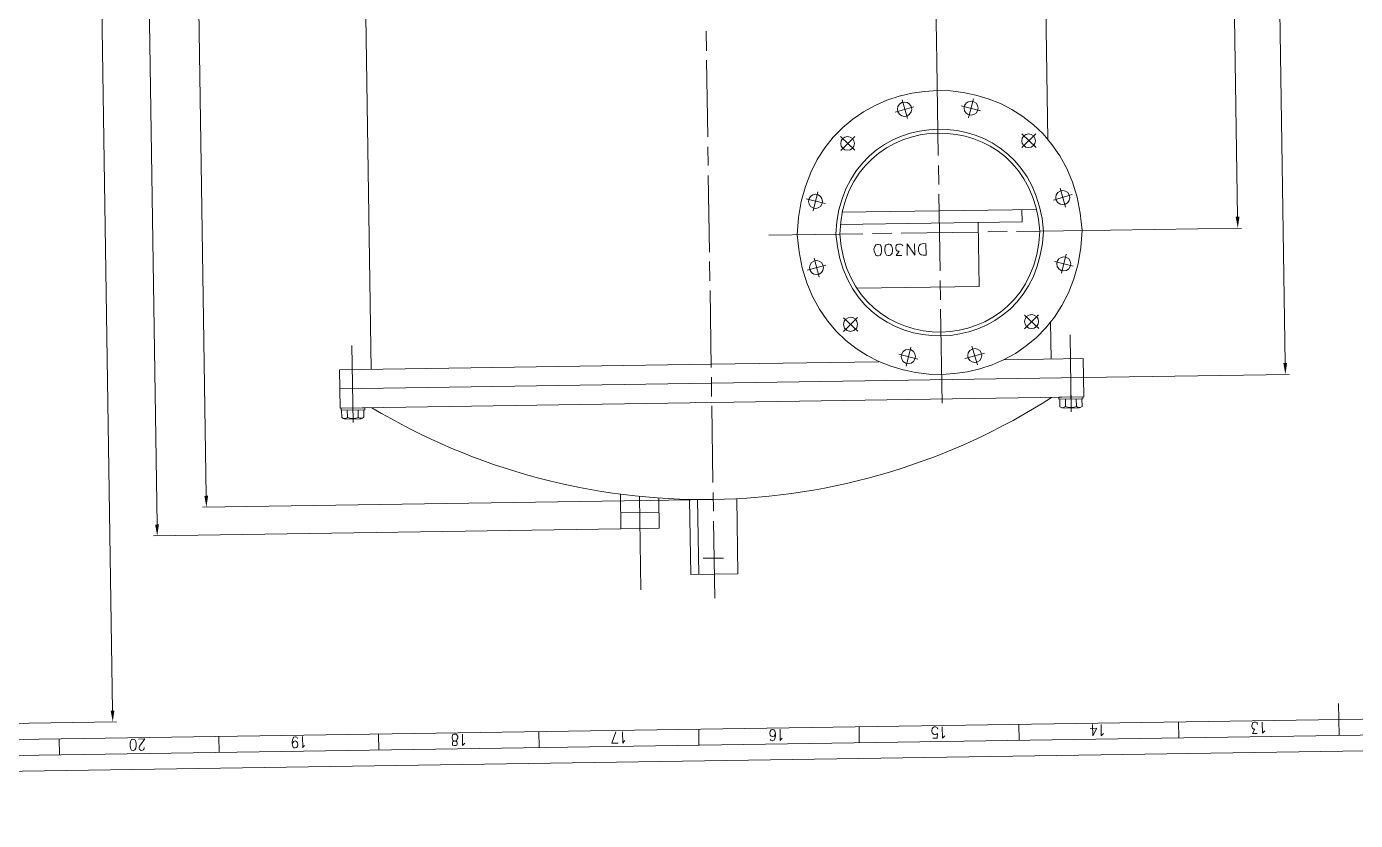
# Model space of a CAD drawing. Header units: millimetres. Extents: x -48 to 5523, y -114 to 5147.
# Drawn here: x -41.851 to -39.508, y -114.431 to -113.033 of the extents above; entities that cross this region are included whole.
import ezdxf

# ---------------------------------------------------------------- set-up
doc = ezdxf.new("R2010")
doc.units = ezdxf.units.MM
doc.layers.add('PDF_Geometry', color=7, linetype='Continuous')
doc.layers.add('PDF_Solid Fills', color=7, linetype='Continuous')

msp = doc.modelspace()

# ---------------------------------------------------------------- linework, layer by layer
at = {"layer": 'PDF_Geometry', "lineweight": 13}
for points in [[(-47.5984, -114.4313), (-47.6491, -111.0825), (-36.2071, -110.9093), (-36.1564, -114.258)], [(-47.5713, -114.4034), (-47.6212, -111.1096), (-36.2909, -110.938), (-36.241, -114.2318)], [(-47.5434, -114.3747), (-47.5925, -111.1375), (-36.3188, -110.9668), (-36.2697, -114.2039)], [(-40.3493, -113.4364), (-40.346, -113.4356), (-40.3444, -113.4322), (-40.3436, -113.428), (-40.3437, -113.4247), (-40.3446, -113.4197), (-40.3463, -113.4172), (-40.3496, -113.4164), (-40.3513, -113.4165), (-40.3538, -113.4173), (-40.3554, -113.4199), (-40.357, -113.4249), (-40.3569, -113.4282), (-40.3552, -113.4324), (-40.3535, -113.4357), (-40.351, -113.4365)], [(-40.3302, -113.4361), (-40.3277, -113.4353), (-40.3252, -113.4319), (-40.3244, -113.4277), (-40.3245, -113.4244), (-40.3254, -113.4194), (-40.3279, -113.4169), (-40.3305, -113.4161), (-40.3321, -113.4162), (-40.3354, -113.4171), (-40.3371, -113.4196), (-40.3378, -113.4246), (-40.3378, -113.4279), (-40.3369, -113.4321), (-40.3352, -113.4354), (-40.3318, -113.4362)], [(-41.2545, -113.7077), (-41.2545, -113.7043), (-41.2962, -113.705), (-41.2961, -113.7083)], [(-40.0313, -113.6891), (-40.0313, -113.6858), (-39.9888, -113.6852), (-39.9888, -113.6885)], [(-41.6621, -114.3081), (-41.6596, -114.3072), (-41.658, -114.3039), (-41.6572, -114.2997), (-41.6573, -114.2963), (-41.6582, -114.2922), (-41.6599, -114.2889), (-41.6624, -114.2881), (-41.6632, -114.2881), (-41.6657, -114.289), (-41.6673, -114.2923), (-41.6681, -114.2965), (-41.6681, -114.2998), (-41.6672, -114.304), (-41.6654, -114.3073), (-41.6629, -114.3081)], [(-41.0938, -114.2995), (-41.0922, -114.2986), (-41.0914, -114.2969), (-41.0914, -114.2944), (-41.0923, -114.2928), (-41.0931, -114.292), (-41.0965, -114.2912), (-41.099, -114.2904), (-41.0998, -114.2879), (-41.1007, -114.2862), (-41.1007, -114.2837), (-41.0999, -114.2821), (-41.1, -114.2804), (-41.0975, -114.2795), (-41.0941, -114.2795), (-41.0925, -114.2803), (-41.0907, -114.2836), (-41.0907, -114.2861), (-41.0915, -114.2878), (-41.0923, -114.2903), (-41.0948, -114.2912), (-41.0981, -114.292), (-41.0998, -114.2929), (-41.0997, -114.2987), (-41.0972, -114.2995)]]:
    msp.add_lwpolyline(points, close=True, dxfattribs=at)
for points in [[(-39.7161, -113.3677), (-39.7445, -111.4954)], [(-39.6645, -111.4942), (-39.6322, -113.6256)], [(-41.699, -114.2378), (-41.7401, -111.5256)], [(-41.6568, -111.5244), (-41.6206, -113.9099)], [(-41.5693, -111.523), (-41.5339, -113.8594)], [(-40.0507, -113.2319), (-40.0678, -112.1012), (-40.1945, -112.1031)], [(-41.2431, -113.6367), (-41.266, -112.1193), (-41.4202, -112.1217)], [(-40.2436, -113.2598), (-40.2462, -113.094), (-40.2483, -112.9524)], [(-40.6523, -113.0752), (-40.6528, -113.041)], [(-40.65, -113.2268), (-40.6521, -113.0918)], [(-40.298, -113.1948), (-40.3076, -113.1616)], [(-40.1905, -113.1932), (-40.1818, -113.1597)], [(-40.3198, -113.1835), (-40.2866, -113.1738)], [(-40.2033, -113.1725), (-40.169, -113.1812)], [(-40.3905, -113.2504), (-40.4158, -113.2266)], [(-40.4155, -113.2508), (-40.3908, -113.2262)], [(-40.0967, -113.2218), (-40.0713, -113.2455)], [(-40.0963, -113.2459), (-40.0717, -113.2214)], [(-40.6493, -113.2776), (-40.6498, -113.2443)], [(-40.2429, -113.3106), (-40.2434, -113.2773)], [(-40.647, -113.4301), (-40.649, -113.2951)], [(-40.4639, -113.3573), (-40.456, -113.3239)], [(-40.2406, -113.4631), (-40.2426, -113.3281)], [(-40.0408, -113.3384), (-40.0076, -113.3287)], [(-40.0286, -113.3174), (-40.0197, -113.3506)], [(-40.4432, -113.3445), (-40.4767, -113.3359)], [(-40.4168, -113.3816), (-40.096, -113.3768), (-40.0964, -113.3551)], [(-40.4138, -113.3599), (-40.0697, -113.3547)], [(-40.3868, -113.4937), (-40.1718, -113.4904), (-40.1735, -113.3779)], [(-40.3766, -113.3977), (-40.5424, -113.4002)], [(-40.3257, -113.3969), (-40.3599, -113.3974)], [(-40.1733, -113.3946), (-40.3091, -113.3967)], [(-40.1224, -113.3938), (-40.1566, -113.3943)], [(-40.1058, -113.3936), (-39.94, -113.3911), (-39.7092, -113.3876)], [(-40.3077, -113.4358), (-40.3177, -113.436), (-40.3128, -113.4284), (-40.3153, -113.4284), (-40.317, -113.4276), (-40.3178, -113.426), (-40.3187, -113.4235), (-40.3187, -113.4218), (-40.3179, -113.4185), (-40.3163, -113.4168), (-40.3138, -113.4159), (-40.3105, -113.4158), (-40.3079, -113.4166), (-40.3071, -113.4175), (-40.3062, -113.4191)], [(-40.2855, -113.4155), (-40.2852, -113.4355), (-40.2988, -113.4157), (-40.2985, -113.4357)], [(-40.2655, -113.4152), (-40.2652, -113.4352)], [(-40.6462, -113.4809), (-40.6467, -113.4468)], [(-40.4538, -113.4739), (-40.4626, -113.4407)], [(-40.0391, -113.4467), (-40.0057, -113.4546)], [(-40.0185, -113.4339), (-40.0263, -113.4674)], [(-40.4416, -113.4528), (-40.4748, -113.4617)], [(-40.2398, -113.514), (-40.2403, -113.4798)], [(-40.6439, -113.6334), (-40.6459, -113.4976)], [(-40.237, -113.6964), (-40.2395, -113.5306)], [(-40.0919, -113.5409), (-40.0665, -113.5647)], [(-40.0669, -113.5405), (-40.0915, -113.565)], [(-40.3856, -113.5695), (-40.411, -113.5457)], [(-40.4108, -113.5574), (-40.4091, -113.564), (-40.404, -113.5681), (-40.3981, -113.5697), (-40.3923, -113.5679), (-40.3874, -113.5637), (-40.3858, -113.557)], [(-40.386, -113.5453), (-40.4106, -113.5699)], [(-40.0449, -113.6185), (-40.0458, -113.5535)], [(-40.0113, -113.5755), (-40.0093, -113.7113)], [(-41.277, -113.5947), (-41.275, -113.7305)], [(-40.2799, -113.6187), (-40.3134, -113.6101)], [(-40.2919, -113.5973), (-40.3005, -113.6307)], [(-40.1625, -113.6078), (-40.1966, -113.6175)], [(-40.1844, -113.5956), (-40.1747, -113.6288)], [(-40.1282, -113.6198), (-39.9882, -113.6177), (-39.9872, -113.6851), (-40.6429, -113.6951), (-41.2979, -113.705), (-41.2989, -113.6375), (-40.644, -113.6276), (-40.3482, -113.6231)], [(-41.2984, -113.6708), (-40.6435, -113.6609), (-39.9877, -113.651), (-39.6252, -113.6455)], [(-40.6431, -113.6842), (-40.6436, -113.6501)], [(-40.0097, -113.6822), (-40.0096, -113.6922)], [(-41.2661, -113.7079), (-41.2659, -113.7212), (-41.2626, -113.7228), (-41.2584, -113.7227), (-41.2559, -113.721), (-41.2561, -113.7077), (-41.2953, -113.7083), (-41.2951, -113.7216), (-41.2918, -113.7232), (-41.2884, -113.7232), (-41.2851, -113.7215)], [(-41.2754, -113.7013), (-41.2753, -113.7113)], [(-40.6408, -113.8359), (-40.6428, -113.7009)], [(-40.0196, -113.689), (-40.0194, -113.7023), (-40.0227, -113.704), (-40.0261, -113.7041), (-40.0294, -113.7025), (-40.0296, -113.6891), (-39.9905, -113.6885), (-39.9903, -113.7019), (-39.9936, -113.7036), (-39.9969, -113.7036), (-40.0003, -113.702), (-40.0061, -113.7038), (-40.0136, -113.7039), (-40.0194, -113.7023)], [(-40.0244, -113.7049), (-39.9952, -113.7044)], [(-40.0005, -113.6887), (-40.0003, -113.702)], [(-41.2609, -113.7236), (-41.2901, -113.7241)], [(-41.2853, -113.7081), (-41.2851, -113.7215), (-41.2784, -113.723), (-41.2718, -113.7229), (-41.2659, -113.7212)], [(-40.8038, -113.8567), (-40.8029, -113.9175), (-41.627, -113.93)], [(-40.8029, -113.9175), (-40.7354, -113.9165), (-40.7362, -113.8632)], [(-40.7679, -114.0253), (-40.7704, -113.8604)], [(-40.5987, -113.8644), (-40.5967, -113.9969), (-40.68, -113.9982), (-40.682, -113.8657)], [(-40.6659, -113.998), (-40.6679, -113.8655)], [(-40.64, -113.8867), (-40.6405, -113.8534)], [(-40.7359, -113.8882), (-40.8033, -113.8892)], [(-40.6377, -114.04), (-40.6398, -113.9042)], [(-40.6579, -113.9695), (-40.6221, -113.969)], [(-39.5373, -114.2817), (-39.5381, -114.2251)], [(-43.5785, -114.2863), (-41.692, -114.2577)], [(-40.383, -114.2945), (-40.3834, -114.2662)], [(-40.255, -114.2726), (-40.2542, -114.2701), (-40.2526, -114.2676), (-40.2509, -114.2667), (-40.2484, -114.2667), (-40.2459, -114.2675), (-40.2442, -114.2708)], [(-40.2323, -114.2823), (-40.234, -114.284), (-40.2364, -114.2865), (-40.2367, -114.2665)], [(-40.1014, -114.2903), (-40.1018, -114.2619)], [(-39.9718, -114.2625), (-39.9715, -114.2825), (-39.9642, -114.269), (-39.9758, -114.2692)], [(-39.9524, -114.278), (-39.9565, -114.2823), (-39.9568, -114.2623)], [(-39.8197, -114.286), (-39.8202, -114.2577)], [(-39.6815, -114.2781), (-39.6898, -114.2782), (-39.6858, -114.2707), (-39.6883, -114.2707), (-39.69, -114.269), (-39.6909, -114.2657), (-39.6909, -114.2641), (-39.6893, -114.259), (-39.6868, -114.2582), (-39.6843, -114.2581), (-39.6818, -114.2589), (-39.6818, -114.2606), (-39.6809, -114.2622)], [(-39.6682, -114.2737), (-39.6723, -114.2779), (-39.6726, -114.258)], [(-41.7928, -114.3159), (-41.7933, -114.2876)], [(-41.643, -114.3028), (-41.643, -114.3036), (-41.6438, -114.3061), (-41.6446, -114.307), (-41.6463, -114.3078), (-41.6488, -114.3079), (-41.6505, -114.3071), (-41.6513, -114.3063), (-41.6522, -114.3038), (-41.6522, -114.3021), (-41.6514, -114.3004), (-41.6498, -114.2979), (-41.6424, -114.2878), (-41.6532, -114.2879)], [(-41.5112, -114.3116), (-41.5116, -114.2833)], [(-41.3823, -114.2922), (-41.3815, -114.288), (-41.3799, -114.2846), (-41.3774, -114.2838), (-41.3766, -114.2838), (-41.3741, -114.2846), (-41.3732, -114.287)], [(-41.3822, -114.2972), (-41.3814, -114.2947), (-41.3798, -114.2921), (-41.3773, -114.2913), (-41.3748, -114.2921), (-41.3731, -114.2945), (-41.3722, -114.297), (-41.3722, -114.2979), (-41.373, -114.3012), (-41.3746, -114.3029)], [(-41.3605, -114.2993), (-41.3622, -114.301), (-41.3638, -114.3036), (-41.3641, -114.2836)], [(-41.2296, -114.3074), (-41.23, -114.279)], [(-41.0781, -114.2951), (-41.0822, -114.2993), (-41.0825, -114.2793)], [(-40.9471, -114.3031), (-40.9475, -114.2748)], [(-40.808, -114.2951), (-40.8189, -114.2953), (-40.8117, -114.2752)], [(-40.7964, -114.2908), (-40.7981, -114.2925), (-40.7997, -114.295), (-40.8, -114.275)], [(-40.6655, -114.2988), (-40.6659, -114.2705)], [(-40.5398, -114.2886), (-40.5389, -114.2902), (-40.5364, -114.291), (-40.5356, -114.291), (-40.5331, -114.2902), (-40.5315, -114.2868), (-40.5307, -114.2826), (-40.5308, -114.2776), (-40.5317, -114.2743), (-40.5334, -114.2718), (-40.5359, -114.271), (-40.5367, -114.271), (-40.5384, -114.2719), (-40.54, -114.2744), (-40.5408, -114.2769), (-40.5408, -114.2778), (-40.5399, -114.2811), (-40.5382, -114.2827), (-40.5365, -114.2835), (-40.5357, -114.2835), (-40.5332, -114.2827), (-40.5316, -114.281), (-40.5308, -114.2776)], [(-40.519, -114.2866), (-40.5206, -114.2883), (-40.5222, -114.2908), (-40.5225, -114.2708)], [(-40.2531, -114.2867), (-40.2456, -114.2866), (-40.2449, -114.2783)]]:
    msp.add_lwpolyline(points, dxfattribs=at)
msp.add_lwpolyline([(-41.242, -113.7042, 0.139429), (-40.6404, -113.8659), (-41.5402, -113.8795)], format="xyb", dxfattribs=at)
for centre, radius in [((-40.3031, -113.1782), 0.0126), ((-40.1859, -113.1764), 0.0124), ((-40.4035, -113.2385), 0.0121), ((-40.0844, -113.2337), 0.0121), ((-40.4601, -113.3406), 0.0124), ((-40.0243, -113.334), 0.0124), ((-40.4583, -113.4573), 0.0124), ((-40.0225, -113.4507), 0.0124), ((-40.0793, -113.5524), 0.0124), ((-40.2965, -113.614), 0.0126), ((-40.1793, -113.6122), 0.0124)]:
    msp.add_circle(centre, radius, dxfattribs=at)
msp.add_arc((-40.6581, -112.7282), 1.1379, 270.8926, 302.6705, dxfattribs=at)
for points in [[(-39.99, -113.3918), (-40.0117, -113.0587), (-40.4811, -113.0655), (-40.4924, -113.3994)], [(-40.0583, -113.3929), (-40.0749, -113.1504), (-40.4149, -113.1552), (-40.4241, -113.3984)], [(-40.0649, -113.393), (-40.0806, -113.1593), (-40.4092, -113.1646), (-40.4174, -113.3983)], [(-40.4924, -113.3994), (-40.4708, -113.7322), (-40.0022, -113.7254), (-39.99, -113.3918)], [(-40.4241, -113.3984), (-40.4071, -113.641), (-40.0681, -113.6356), (-40.0583, -113.3929)], [(-40.4174, -113.3983), (-40.4013, -113.6315), (-40.0744, -113.6269), (-40.0649, -113.393)], [(-40.2786, -113.4279), (-40.2791, -113.4172), (-40.2765, -113.4144), (-40.2655, -113.4152)], [(-40.2652, -113.4352), (-40.2729, -113.4359), (-40.2764, -113.4355), (-40.2786, -113.4279)], [(-40.3858, -113.557), (-40.3878, -113.5405), (-40.4093, -113.5408), (-40.4108, -113.5574)], [(-41.3746, -114.3029), (-41.3821, -114.3065), (-41.3828, -114.2971), (-41.3823, -114.2922)], [(-40.2449, -114.2783), (-40.2495, -114.2827), (-40.256, -114.279), (-40.255, -114.2726)]]:
    msp.add_open_spline(points, degree=3, dxfattribs=at)
at = {"layer": 'PDF_Solid Fills', "lineweight": 13, "transparency": 33554559}
for points in [[(-39.7128, -113.3676), (-39.7195, -113.3677), (-39.7158, -113.3877)], [(-39.6289, -113.6255), (-39.6355, -113.6256), (-39.6319, -113.6456)], [(-41.5306, -113.8594), (-41.5372, -113.8595), (-41.5336, -113.8794)], [(-41.6173, -113.9099), (-41.624, -113.91), (-41.6203, -113.9299)], [(-41.6957, -114.2378), (-41.7023, -114.2379), (-41.6987, -114.2578)]]:
    msp.add_solid(points, dxfattribs=at)

doc.saveas('drawing.dxf')
